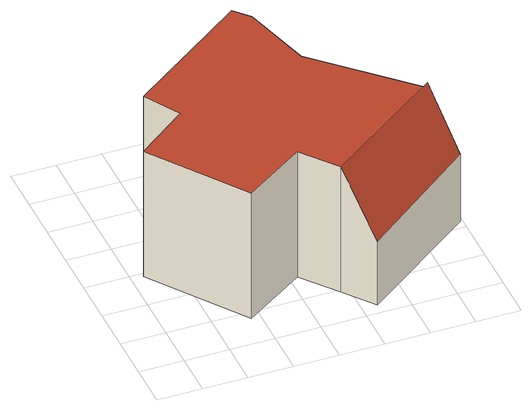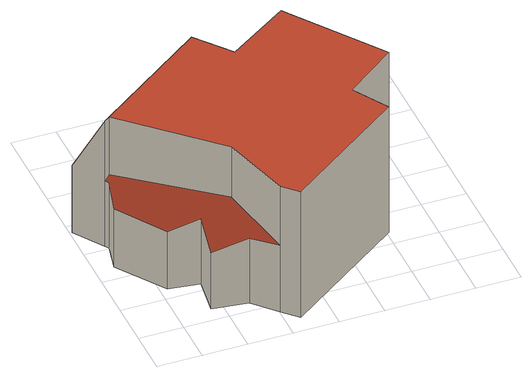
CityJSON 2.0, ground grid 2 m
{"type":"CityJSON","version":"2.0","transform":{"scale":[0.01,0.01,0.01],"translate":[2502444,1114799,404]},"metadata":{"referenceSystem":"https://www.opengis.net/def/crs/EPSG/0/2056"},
"CityObjects":{
"building1":{"type":"Building","attributes":{"rf_extrusion_mode":"standard","rf_force_lod11":false,"rf_h_ground":404.29,"rf_h_pc_98p":0,"rf_h_roof_50p":410.74,"rf_h_roof_70p":410.75,"rf_h_roof_max":410.92,"rf_h_roof_min":407.58,"rf_is_glass_roof":false,"rf_nodata_frac":0.0129,"rf_nodata_r":0,"rf_pc_select":"PREFERRED_AND_LATEST","rf_pc_year":0,"rf_pointcloud_unusable":false,"rf_pt_density":16.73,"rf_ridgelines":0,"rf_rmse_lod22":0.162,"rf_roof_planes":5,"rf_roof_type":"slanted","rf_success":true,"rf_t_run":80,"rf_volume_lod22":570.58},"children":["building1-1"]},
"building1-1":{"type":"BuildingPart","parents":["building1"],"geometry":[{"type":"Solid","lod":"2.2","boundaries":[[[[0,1,2,3,4,5,6,7,8,9,10,11,12,13,14,15,16]],[[17,1,0,18]],[[19,13,12,20]],[[18,0,16,21]],[[21,16,15,22]],[[20,12,11,23]],[[24,8,7,25]],[[25,7,6,26]],[[27,9,8,24]],[[28,10,9,27]],[[26,6,5,29]],[[30,31,32,33]],[[34,35,3,2,36]],[[29,5,4,37]],[[37,4,3,35]],[[38,14,13,19]],[[22,15,14,38]],[[23,11,10,28,39]],[[36,2,1,17]],[[33,32,35,34]],[[39,28,31,30]],[[33,34,36,17,18,21,22,38,19,30]],[[39,30,19,20,23]],[[31,28,27,24,25,26,29,37,35,32]]]],"semantics":{"surfaces":[{"type":"GroundSurface"},{"type":"WallSurface","on_footprint_edge":true,"area_in_square_meters":218.39,"height_in_meters":6.47},{"type":"WallSurface","on_footprint_edge":false,"area_in_square_meters":25.18,"height_in_meters":3.11},{"type":"RoofSurface","rf_azimuth":182.4,"rf_h_roof_50p":410.75,"rf_h_roof_70p":410.75,"rf_h_roof_max":411.36,"rf_h_roof_min":410.73,"rf_slope":0.148,"slope_in_degrees":0.148,"area_in_square_meters":74.12},{"type":"RoofSurface","rf_azimuth":144.15,"rf_h_roof_50p":409.6,"rf_h_roof_70p":410.27,"rf_h_roof_max":411.36,"rf_h_roof_min":407.87,"rf_slope":61.8,"slope_in_degrees":61.8,"area_in_square_meters":23.12},{"type":"RoofSurface","rf_azimuth":54.06,"rf_h_roof_50p":407.62,"rf_h_roof_70p":407.79,"rf_h_roof_max":410.76,"rf_h_roof_min":407.11,"rf_slope":22.09,"slope_in_degrees":22.09,"area_in_square_meters":12.3}],"values":[[0,1,1,1,1,1,1,1,1,1,1,2,1,1,1,1,1,1,1,2,2,3,4,5]]}}]}
},
"vertices":[
[285,759,29],[189,920,29],[734,1314,29],[797,1247,29],[892,1146,29],[1052,1123,29],[1028,953,29],[1168,935,29],[1315,716,29],[1287,593,29],[1298,576,29],[1388,441,29],[869,52,29],[762,187,29],[636,345,29],[358,159,29],[54,582,29],[189,920,675],[285,759,675],[762,187,673],[869,52,352],[54,582,674],[358,159,673],[1388,441,374],[1315,716,326],[1168,935,322],[1028,953,364],[1287,593,365],[1298,576,365],[1052,1123,316],[1272,557,674],[1272,557,378],[884,930,417],[884,930,675],[797,1247,676],[797,1247,370],[734,1314,676],[892,1146,363],[636,345,674],[1298,576,674]
]}
